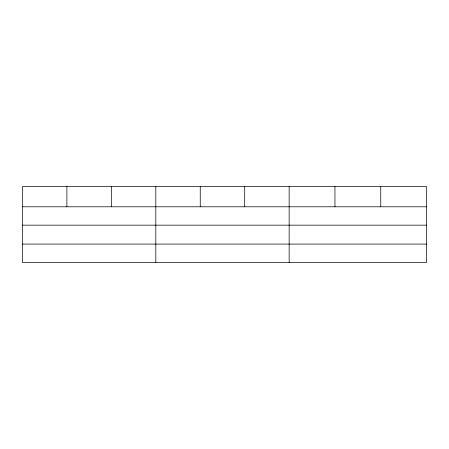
<?xml version="1.0" encoding="UTF-8"?>
<svg xmlns="http://www.w3.org/2000/svg" width="449" height="449" viewBox="0 0 449 449"><rect width="100%" height="100%" fill="white"/><g stroke="black" fill="none" stroke-linecap="round" stroke-linejoin="round"><path stroke-width="0.67" d="M426.55 225.157L426.55 186.554L22.45 186.554L22.45 262.446L426.55 262.446L426.55 225.157L22.45 225.157M22.45 206.787L426.55 206.787M22.45 244.082L426.55 244.082M380.752 186.554L380.752 206.787M334.954 186.554L334.954 206.787M289.156 186.554L289.156 262.446M244.705 186.554L244.705 206.787M200.254 186.554L200.254 206.787M155.803 186.554L155.803 262.446M111.352 186.554L111.352 206.787M66.901 186.554L66.901 206.787"/></g></svg>
